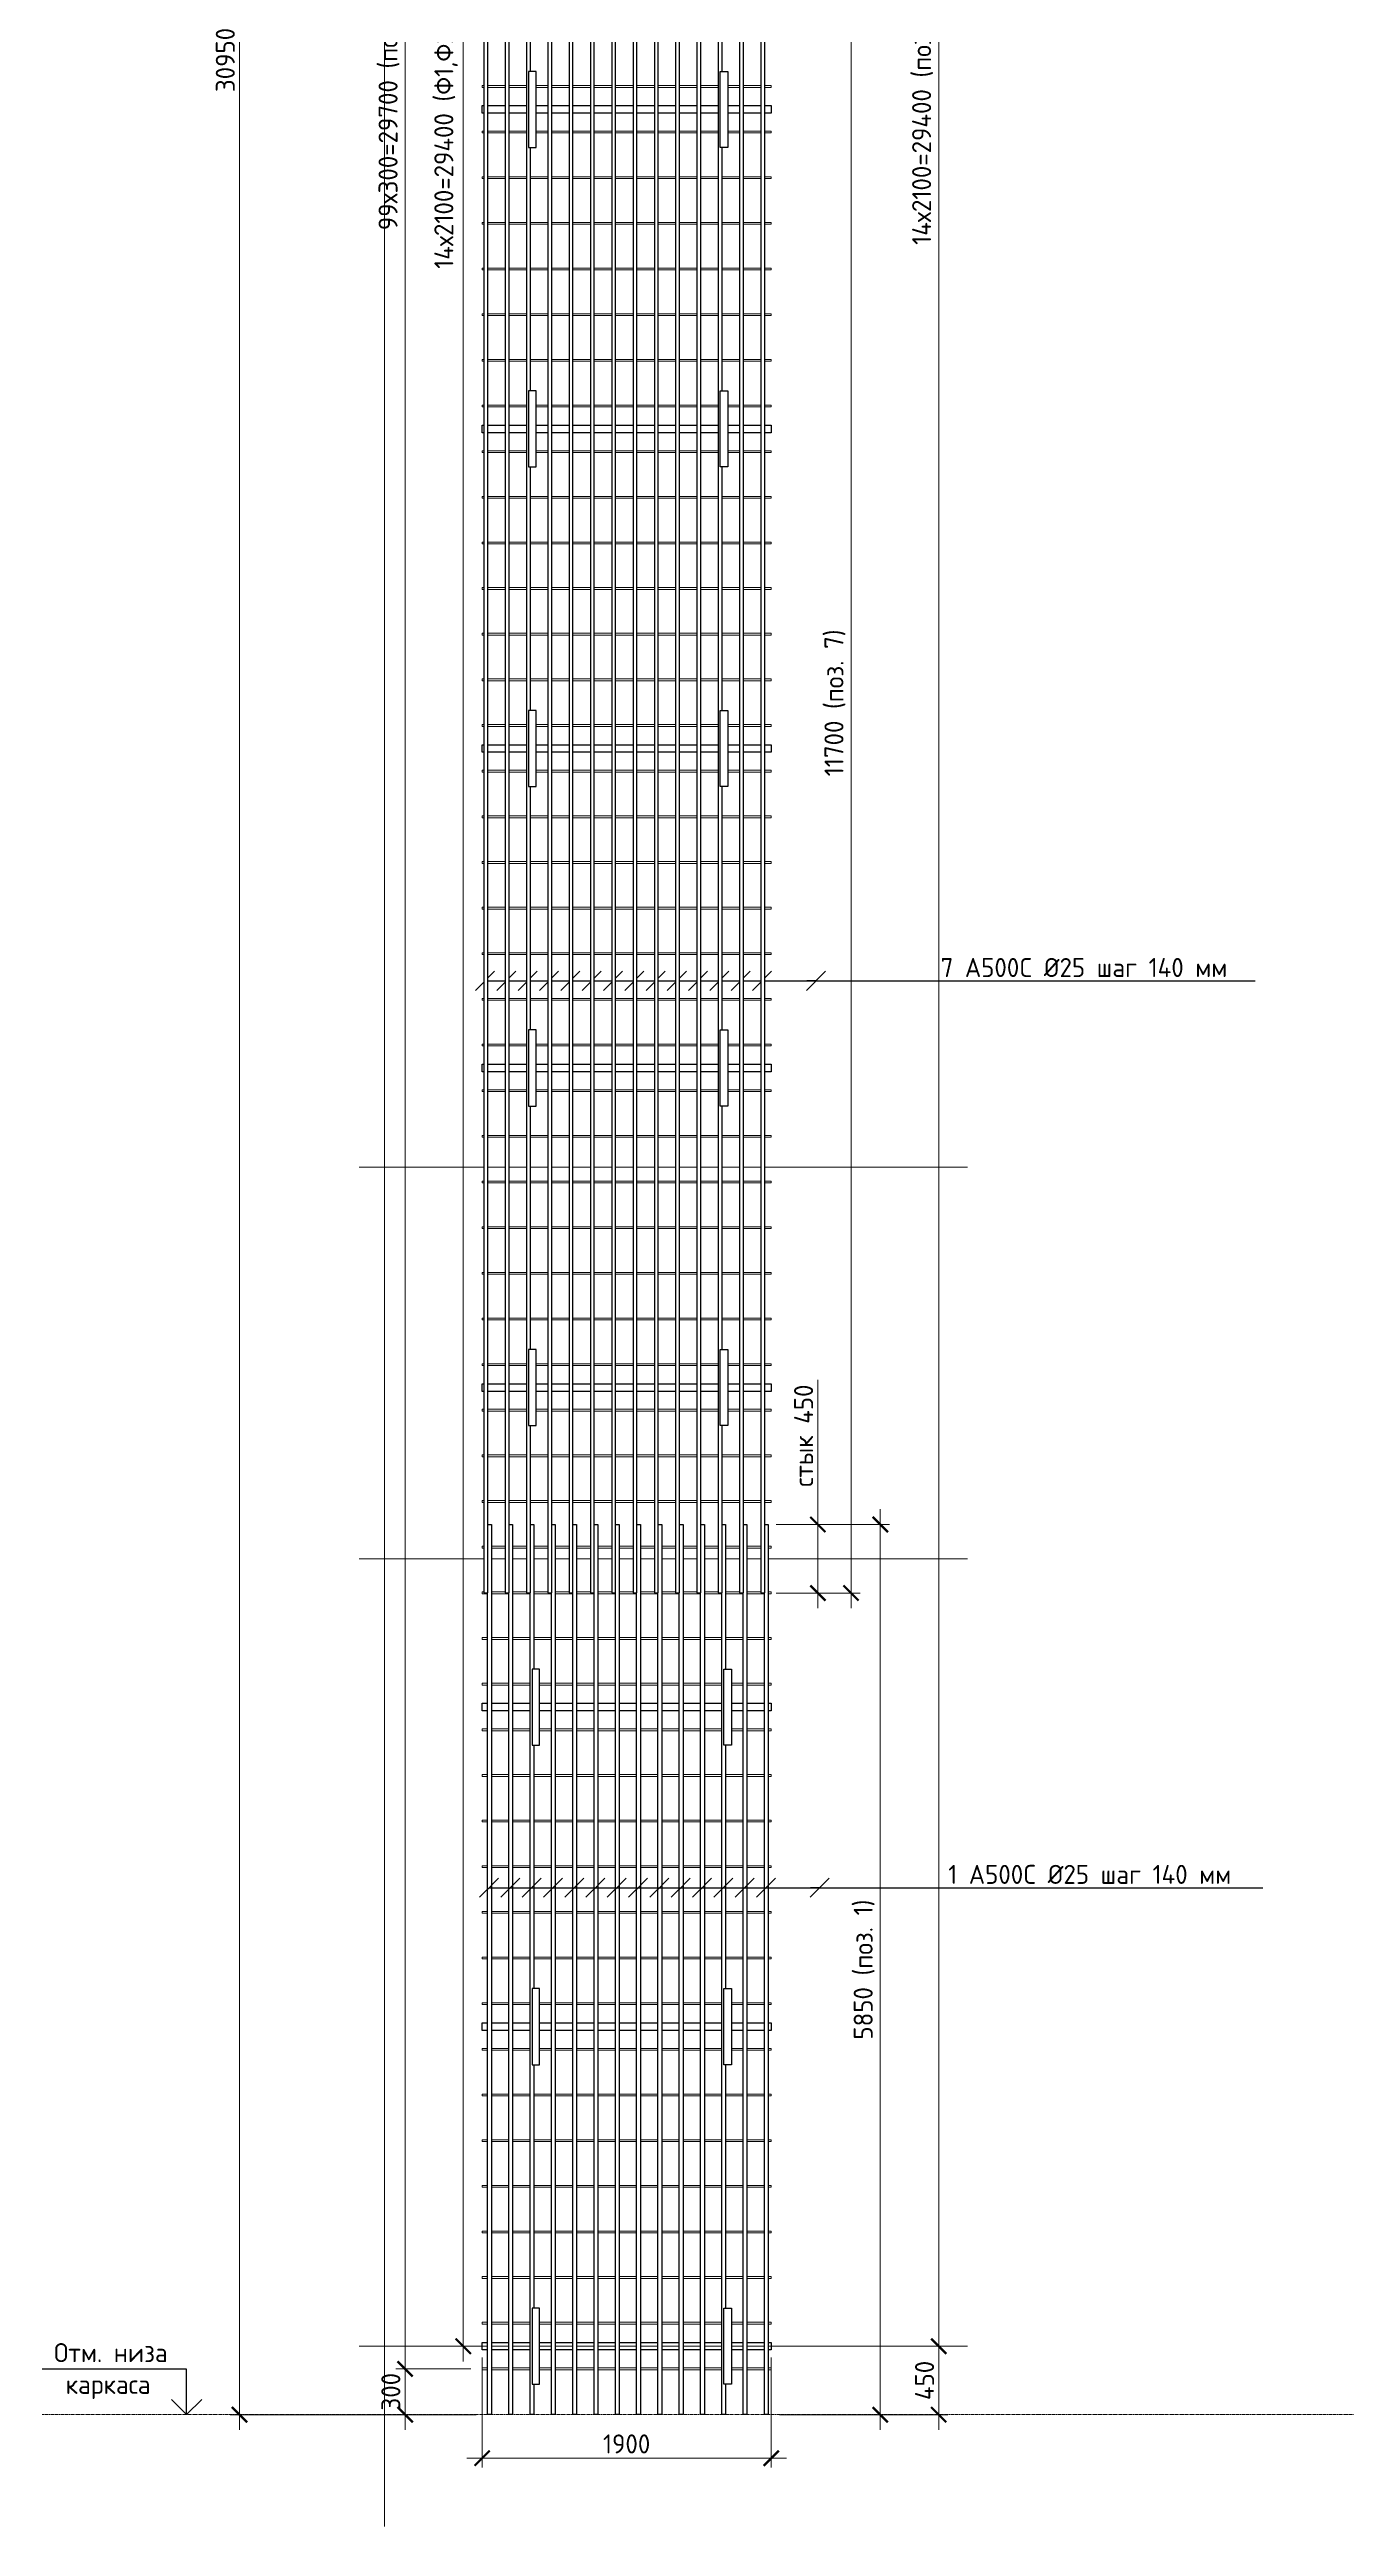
# Model space of a CAD drawing. Header units: millimetres. Extents: x -65574 to 111613, y -106550 to -50518.
# Drawn here: x 24010 to 32534, y -101738 to -85459 of the extents above; entities that cross this region are included whole.
import ezdxf
from ezdxf import colors
from ezdxf.entities.mleader import LeaderData, LeaderLine
from ezdxf.math import Vec2, Vec3

# ---------------------------------------------------------------- set-up
doc = ezdxf.new("R2010")
doc.units = ezdxf.units.MM
doc.linetypes.add('невидимая', pattern=[0.375, 0.25, -0.125])
doc.layers.get('Defpoints').update_dxf_attribs({"color": 6})
doc.layers.add('Dim', color=11, linetype='Continuous', lineweight=13)
doc.layers.add('ОПП_ОС_Размеры', color=7, linetype='Continuous', lineweight=25)
doc.styles.add('GOST-2.304_Type-B', font='GOST Common.ttf')
doc.styles.add('mpp', font='mipgost.shx')
doc.dimstyles.new('УРСТ', dxfattribs={"dimtxt": 2.5, "dimasz": 2, "dimexe": 1.2, "dimexo": 1.5, "dimtad": 1, "dimdec": 0, "dimrnd": 1, "dimtxsty": 'GOST-2.304_Type-B', "dimblk": 'ARCHTICK', "dimcen": 2, "dimdle": 2, "dimazin": 3, "dimtfac": 1, "dimtdec": 0, "dimtmove": 1, "dimatfit": 0, "dimldrblk": 'NONE', "dimlwd": 15, "dimlwe": 15})

# ---------------------------------------------------------------- blocks, each defined once
blk = doc.blocks.new('_ArchTick')
at = {"color": 0, "linetype": 'ByBlock', "const_width": 0.15}
blk.add_lwpolyline([(-0.5, -0.5), (0.5, 0.5)], dxfattribs=at)
blk = doc.blocks.new('*D79')
at = {"color": 0, "lineweight": 15, "ltscale": 100, "transparency": 16777216}
for p, q in [((26853, -100628), (26853, -101349)), ((28753, -100628), (28753, -101349)), ((26753, -101289), (28853, -101289))]:
    blk.add_line(p, q, dxfattribs=at)
at = {"layer": 'Defpoints', "color": 0, "lineweight": -2, "ltscale": 100, "transparency": 16777216}
for p in [(26853, -100553), (28753, -100553), (28753, -101289)]:
    blk.add_point(p, dxfattribs=at)
at = {"color": 0, "lineweight": 15, "ltscale": 100, "transparency": 16777216, "xscale": 100, "yscale": 100, "zscale": 100, "rotation": 180}
blk.add_blockref('_ArchTick', (26853, -101289), dxfattribs=at)
at = {"color": 0, "lineweight": 15, "ltscale": 100, "transparency": 16777216, "xscale": 100, "yscale": 100, "zscale": 100}
blk.add_blockref('_ArchTick', (28753, -101289), dxfattribs=at)
at = {"color": 0, "lineweight": 15, "ltscale": 100, "transparency": 16777216, "insert": (27803, -101195), "char_height": 125, "attachment_point": 5, "style": 'GOST-2.304_Type-B'}
blk.add_mtext('\\A1;1900', dxfattribs=at)
blk = doc.blocks.new('_None')
blk = doc.blocks.new('*D83')
at = {"color": 0, "lineweight": 15, "transparency": 16777216}
for p, q in [((29278, -83803), (29278, -95703)), ((28760, -83903), (29338, -83903)), ((28785, -95603), (29338, -95603))]:
    blk.add_line(p, q, dxfattribs=at)
at = {"layer": 'Defpoints', "color": 0, "lineweight": -2, "transparency": 16777216}
for p in [(28685, -83903), (28710, -95603), (29278, -95603)]:
    blk.add_point(p, dxfattribs=at)
at = {"color": 0, "lineweight": 15, "transparency": 16777216, "xscale": 100, "yscale": 100, "zscale": 100}
for p, rotation in [((29278, -83903), 90), ((29278, -95603), 270)]:
    blk.add_blockref('_ArchTick', p, dxfattribs=dict(at, rotation=rotation))
at = {"color": 0, "lineweight": 15, "transparency": 16777216, "insert": (29172, -89753), "char_height": 125, "attachment_point": 5, "rotation": 90, "style": 'GOST-2.304_Type-B'}
blk.add_mtext('\\A1;11700 (поз. 7)', dxfattribs=at)
blk = doc.blocks.new('*D85')
at = {"color": 0, "lineweight": 15, "transparency": 16777216}
for p, q in [((29470, -95053), (29470, -101103)), ((28807, -95153), (29530, -95153)), ((28807, -101003), (29530, -101003))]:
    blk.add_line(p, q, dxfattribs=at)
at = {"layer": 'Defpoints', "color": 0, "lineweight": -2, "transparency": 16777216}
for p in [(28732, -95153), (28732, -101003), (29470, -101003)]:
    blk.add_point(p, dxfattribs=at)
at = {"color": 0, "lineweight": 15, "transparency": 16777216, "xscale": 100, "yscale": 100, "zscale": 100}
for p, rotation in [((29470, -95153), 90), ((29470, -101003), 270)]:
    blk.add_blockref('_ArchTick', p, dxfattribs=dict(at, rotation=rotation))
at = {"color": 0, "lineweight": 15, "transparency": 16777216, "insert": (29364, -98078), "char_height": 125, "attachment_point": 5, "rotation": 90, "style": 'GOST-2.304_Type-B'}
blk.add_mtext('\\A1;5850 (поз. 1)', dxfattribs=at)
blk = doc.blocks.new('*D88')
at = {"color": 0, "lineweight": 15, "transparency": 16777216}
for p, q in [((29060, -94203), (29060, -95153)), ((29060, -95153), (29060, -95053)), ((28785, -95153), (29120, -95153)), ((29060, -95153), (29060, -95603)), ((29060, -95153), (29060, -95603)), ((28785, -95603), (29120, -95603)), ((29060, -95603), (29060, -95703))]:
    blk.add_line(p, q, dxfattribs=at)
at = {"layer": 'Defpoints', "color": 0, "lineweight": -2, "transparency": 16777216}
for p in [(28710, -95153), (28710, -95603), (29060, -95603)]:
    blk.add_point(p, dxfattribs=at)
at = {"color": 0, "lineweight": 15, "transparency": 16777216, "xscale": 100, "yscale": 100, "zscale": 100}
for p, rotation in [((29060, -95153), 270), ((29060, -95603), 90)]:
    blk.add_blockref('_ArchTick', p, dxfattribs=dict(at, rotation=rotation))
at = {"color": 0, "lineweight": 15, "transparency": 16777216, "insert": (28966, -94569), "char_height": 125, "attachment_point": 5, "rotation": 90, "style": 'GOST-2.304_Type-B'}
blk.add_mtext('\\A1;стык 450', dxfattribs=at)
blk = doc.blocks.new('_Oblique')
at = {"color": 0, "linetype": 'ByBlock', "lineweight": -2}
blk.add_line((-0.5, -0.5), (0.5, 0.5), dxfattribs=at)
blk = doc.blocks.new('*U19')
at = {"lineweight": 30, "ltscale": 100}
blk.add_lwpolyline([(-950, -25), (950, -25), (950, 25), (-950, 25)], close=True, dxfattribs=at)
blk = doc.blocks.new('*U20')
at = {"color": 0, "linetype": 'ByBlock', "lineweight": -2, "transparency": 16777216}
for p in [(0, -14700), (0, -16800), (0, -18900), (0, -21000), (0, -23100), (0, -25200), (0, -27300), (0, -29400)]:
    blk.add_blockref('*U19', p, dxfattribs=at)
blk = doc.blocks.new('*D90')
at = {"color": 0, "lineweight": 15, "ltscale": 100, "transparency": 16777216}
for p, q in [((29854, -71053), (29854, -100653)), ((28828, -71153), (29914, -71153)), ((28828, -100553), (29914, -100553))]:
    blk.add_line(p, q, dxfattribs=at)
at = {"layer": 'Defpoints', "color": 0, "lineweight": -2, "ltscale": 100, "transparency": 16777216}
for p in [(28753, -71153), (28753, -100553), (29854, -100553)]:
    blk.add_point(p, dxfattribs=at)
at = {"color": 0, "lineweight": 15, "ltscale": 100, "transparency": 16777216, "xscale": 100, "yscale": 100, "zscale": 100}
for p, rotation in [((29854, -71153), 90), ((29854, -100553), 270)]:
    blk.add_blockref('_ArchTick', p, dxfattribs=dict(at, rotation=rotation))
at = {"color": 0, "lineweight": 15, "ltscale": 100, "transparency": 16777216, "insert": (29748, -85853), "char_height": 125, "attachment_point": 5, "rotation": 90, "style": 'GOST-2.304_Type-B'}
blk.add_mtext('\\A1;14х2100=29400 (поз. Р17)', dxfattribs=at)
blk = doc.blocks.new('*D91')
at = {"color": 0, "lineweight": 15, "ltscale": 100, "transparency": 16777216}
for p, q in [((28828, -100553), (29914, -100553)), ((29854, -100453), (29854, -101103)), ((28807, -101003), (29914, -101003))]:
    blk.add_line(p, q, dxfattribs=at)
at = {"layer": 'Defpoints', "color": 0, "lineweight": -2, "ltscale": 100, "transparency": 16777216}
for p in [(28753, -100553), (28732, -101003), (29854, -101003)]:
    blk.add_point(p, dxfattribs=at)
at = {"color": 0, "lineweight": 15, "ltscale": 100, "transparency": 16777216, "xscale": 100, "yscale": 100, "zscale": 100}
for p, rotation in [((29854, -100553), 90), ((29854, -101003), 270)]:
    blk.add_blockref('_ArchTick', p, dxfattribs=dict(at, rotation=rotation))
at = {"color": 0, "lineweight": 15, "ltscale": 100, "transparency": 16777216, "insert": (29761, -100778), "char_height": 125, "attachment_point": 5, "rotation": 90, "style": 'GOST-2.304_Type-B'}
blk.add_mtext('\\A1;450', dxfattribs=at)
blk = doc.blocks.new('*U24')
blk.add_wipeout([(-12.5, 4825), (12.5, 4825), (12.5, -1025), (-12.5, -1025)])
at = {"ltscale": 100}
blk.add_lwpolyline([(12.5, 4825), (-12.5, 4825), (-12.5, -1025), (12.5, -1025)], close=True, dxfattribs=at)
blk = doc.blocks.new('*U25')
at = {"color": 0, "linetype": 'ByBlock', "lineweight": -2, "transparency": 16777216}
for p in [(0, 0), (140, 0), (280, 0), (420, 0), (560, 0), (700, 0), (840, 0), (980, 0), (1120, 0), (1260, 0), (1400, 0), (1540, 0), (1680, 0), (1820, 0)]:
    blk.add_blockref('*U24', p, dxfattribs=at)
blk = doc.blocks.new('*U22')
blk.add_wipeout([(-14, 1900), (11, 1900), (11, -9800), (-14, -9800)])
at = {"ltscale": 100}
blk.add_lwpolyline([(-14, 1900), (11, 1900), (11, -9800), (-14, -9800)], close=True, dxfattribs=at)
blk = doc.blocks.new('*U23')
at = {"color": 0, "linetype": 'ByBlock', "lineweight": -2, "transparency": 16777216}
for p in [(0, 0), (140, 0), (280, 0), (420, 0), (560, 0), (700, 0), (840, 0), (980, 0), (1120, 0), (1260, 0), (1400, 0), (1540, 0), (1680, 0), (1820, 0)]:
    blk.add_blockref('*U22', p, dxfattribs=at)
blk = doc.blocks.new('*U28')
blk.add_wipeout([(-25, 250), (25, 250), (25, -250), (-25, -250)])
at = {"lineweight": 30, "ltscale": 100}
blk.add_lwpolyline([(-25, -250), (-25, 250), (25, 250), (25, -250)], close=True, dxfattribs=at)
blk = doc.blocks.new('*U29')
at = {"color": 0, "linetype": 'ByBlock', "lineweight": -2, "transparency": 16777216}
for p in [(0, 0), (0, -2100), (0, -4200)]:
    blk.add_blockref('*U28', p, dxfattribs=at)
blk = doc.blocks.new('*D92')
at = {"color": 0, "lineweight": 15, "ltscale": 100, "transparency": 16777216}
for p, q in [((26729, -71053), (26729, -100653)), ((27081, -71153), (26669, -71153)), ((26778, -100553), (26669, -100553))]:
    blk.add_line(p, q, dxfattribs=at)
at = {"layer": 'Defpoints', "color": 0, "lineweight": -2, "ltscale": 100, "transparency": 16777216}
for p in [(27156, -71153), (26729, -100553), (26853, -100553)]:
    blk.add_point(p, dxfattribs=at)
at = {"color": 0, "lineweight": 15, "ltscale": 100, "transparency": 16777216, "xscale": 100, "yscale": 100, "zscale": 100}
for p, rotation in [((26729, -71153), 90), ((26729, -100553), 270)]:
    blk.add_blockref('_ArchTick', p, dxfattribs=dict(at, rotation=rotation))
at = {"color": 0, "lineweight": 15, "ltscale": 100, "transparency": 16777216, "insert": (26616, -85853), "char_height": 125, "width": 2244.5, "attachment_point": 5, "rotation": 90, "style": 'GOST-2.304_Type-B'}
blk.add_mtext('\\A1;14х2100=29400 (Ф1,Ф2,Ф3,Ф4) ', dxfattribs=at)
blk = doc.blocks.new('*D164')
at = {"color": 0, "lineweight": 15, "ltscale": 100, "transparency": 16777216}
for p, q in [((26347, -70902), (26347, -100802)), ((26779, -71002), (26287, -71002)), ((26779, -100702), (26287, -100702))]:
    blk.add_line(p, q, dxfattribs=at)
at = {"layer": 'Defpoints', "color": 0, "lineweight": -2, "ltscale": 100, "transparency": 16777216}
for p in [(26854, -71002), (26347, -100702), (26854, -100702)]:
    blk.add_point(p, dxfattribs=at)
at = {"color": 0, "lineweight": 15, "ltscale": 100, "transparency": 16777216, "xscale": 100, "yscale": 100, "zscale": 100}
for p, rotation in [((26347, -71002), 90), ((26347, -100702), 270)]:
    blk.add_blockref('_ArchTick', p, dxfattribs=dict(at, rotation=rotation))
at = {"color": 0, "lineweight": 15, "ltscale": 100, "transparency": 16777216, "insert": (26241, -85852), "char_height": 125, "width": 2066.21, "attachment_point": 5, "rotation": 90, "style": 'GOST-2.304_Type-B'}
blk.add_mtext('\\A1;99х300=29700 (поз. 9) ', dxfattribs=at)
blk = doc.blocks.new('*U168')
at = {"lineweight": 15}
blk.add_lwpolyline([(-950, 6), (-950, -6), (950, -6), (950, 6)], close=True, dxfattribs=at)
blk = doc.blocks.new('*U169')
at = {"color": 0, "linetype": 'ByBlock', "lineweight": -2, "transparency": 16777216}
for p in [(0, -14700), (0, -15000), (0, -15300), (0, -15600), (0, -15900), (0, -16200), (0, -16500), (0, -16800), (0, -17100), (0, -17400), (0, -17700), (0, -18000), (0, -18300), (0, -18600), (0, -18900), (0, -19200), (0, -19500), (0, -19800), (0, -20100), (0, -20400), (0, -20700), (0, -21000), (0, -21300), (0, -21600), (0, -21900), (0, -22200), (0, -22500), (0, -22800), (0, -23100), (0, -23400), (0, -23700), (0, -24000), (0, -24300), (0, -24600), (0, -24900), (0, -25200), (0, -25500), (0, -25800), (0, -26100), (0, -26400), (0, -26700), (0, -27000), (0, -27300), (0, -27600), (0, -27900), (0, -28200), (0, -28500), (0, -28800), (0, -29100), (0, -29400), (0, -29700)]:
    blk.add_blockref('*U168', p, dxfattribs=at)
blk = doc.blocks.new('*D190')
at = {"color": 0, "lineweight": 15, "transparency": 16777216}
for p, q in [((25258, -69953), (25258, -101103)), ((26272, -70053), (25198, -70053)), ((26815, -101003), (25198, -101003))]:
    blk.add_line(p, q, dxfattribs=at)
at = {"layer": 'Defpoints', "color": 0, "lineweight": -2, "transparency": 16777216}
for p in [(26347, -70053), (25258, -101003), (26890, -101003)]:
    blk.add_point(p, dxfattribs=at)
at = {"color": 0, "lineweight": 15, "transparency": 16777216, "xscale": 100, "yscale": 100, "zscale": 100}
for p, rotation in [((25258, -70053), 90), ((25258, -101003), 270)]:
    blk.add_blockref('_ArchTick', p, dxfattribs=dict(at, rotation=rotation))
at = {"color": 0, "lineweight": -2, "transparency": 16777216, "insert": (25165, -85528), "char_height": 125, "attachment_point": 5, "rotation": 90, "style": 'GOST-2.304_Type-B'}
blk.add_mtext('\\A1;30950', dxfattribs=at)
blk = doc.blocks.new('*D203')
at = {"layer": 'Defpoints', "color": 0, "lineweight": -2, "transparency": 16777216}
for p in [(26854, -100702), (26347, -101003), (26890, -101003)]:
    blk.add_point(p, dxfattribs=at)
at = {"layer": 'ОПП_ОС_Размеры', "color": 0, "lineweight": 15, "transparency": 16777216}
for p, q in [((26779, -100702), (26287, -100702)), ((26347, -100602), (26347, -101103)), ((26815, -101003), (26287, -101003))]:
    blk.add_line(p, q, dxfattribs=at)
at = {"layer": 'ОПП_ОС_Размеры', "color": 0, "lineweight": 15, "transparency": 16777216, "xscale": 100, "yscale": 100, "zscale": 100}
for p, rotation in [((26347, -100702), 90), ((26347, -101003), 270)]:
    blk.add_blockref('_ArchTick', p, dxfattribs=dict(at, rotation=rotation))
at = {"layer": 'ОПП_ОС_Размеры', "color": 0, "lineweight": -2, "transparency": 16777216, "insert": (26253, -100852), "char_height": 125, "attachment_point": 5, "rotation": 90, "style": 'GOST-2.304_Type-B'}
blk.add_mtext('\\A1;300', dxfattribs=at)
blk = doc.blocks.new('*U450')
blk.add_wipeout([(-25, 250), (25, 250), (25, -250), (-25, -250)])
at = {"lineweight": 30, "ltscale": 100}
blk.add_lwpolyline([(-25, -250), (-25, 250), (25, 250), (25, -250)], close=True, dxfattribs=at)
blk = doc.blocks.new('*U451')
at = {"color": 0, "linetype": 'ByBlock', "lineweight": -2, "transparency": 16777216}
for p in [(0, 0), (0, -2100), (0, -4200), (0, -6300), (0, -8400)]:
    blk.add_blockref('*U450', p, dxfattribs=at)
blk = doc.blocks.new('*U456')
blk.add_wipeout([(-25, 250), (25, 250), (25, -250), (-25, -250)])
at = {"lineweight": 30, "ltscale": 100}
blk.add_lwpolyline([(-25, -250), (-25, 250), (25, 250), (25, -250)], close=True, dxfattribs=at)
blk = doc.blocks.new('*U457')
at = {"color": 0, "linetype": 'ByBlock', "lineweight": -2, "transparency": 16777216}
for p in [(0, 0), (0, -2100), (0, -4200)]:
    blk.add_blockref('*U456', p, dxfattribs=at)
blk = doc.blocks.new('*U460')
blk.add_wipeout([(-25, 250), (25, 250), (25, -250), (-25, -250)])
at = {"lineweight": 30, "ltscale": 100}
blk.add_lwpolyline([(-25, -250), (-25, 250), (25, 250), (25, -250)], close=True, dxfattribs=at)
blk = doc.blocks.new('*U461')
at = {"color": 0, "linetype": 'ByBlock', "lineweight": -2, "transparency": 16777216}
for p in [(0, 0), (0, -2100), (0, -4200), (0, -6300), (0, -8400)]:
    blk.add_blockref('*U460', p, dxfattribs=at)

msp = doc.modelspace()

# ---------------------------------------------------------------- linework, layer by layer
at = {"color": 0, "lineweight": 15}
for points in [[(26211.5, -69317.7), (26211.5, -101737.5)], [(30043.1, -92805.3), (26045.4, -92805.3)], [(30043.1, -95377.7), (26045.4, -95377.7)], [(30043.1, -100552.8), (26045.4, -100552.8)]]:
    msp.add_lwpolyline(points, dxfattribs=at)
at = {"linetype": 'Continuous', "lineweight": 25, "ltscale": 50}
for points in [[(24910.5, -100702.8), (23939.3, -100702.8)], [(24910.5, -101002.8), (24910.5, -100702.8)], [(24910.5, -101002.8), (24810.5, -100902.8)], [(24910.5, -101002.8), (25010.5, -100902.8)]]:
    msp.add_lwpolyline(points, dxfattribs=at)

# ---------------------------------------------------------------- block references
at = {"color": 0, "xscale": -1}
msp.add_blockref('*U20', (27803.3, -71152.8), dxfattribs=at)
at = {"color": 0, "lineweight": -2}
msp.add_blockref('*U169', (27803.8, -71001.8), dxfattribs=at)

# ---------------------------------------------------------------- texts
at = {"linetype": 'Continuous', "lineweight": 25, "ltscale": 50, "insert": (24039.5, -100532.8), "char_height": 125, "width": 744.448, "attachment_point": 1, "style": 'mpp'}
msp.add_mtext('{\\fGOST Common|b0|i0|c204|p34;Отм. низа\\P каркаса}', dxfattribs=at)

# ---------------------------------------------------------------- dimensions: what is measured, and where the dimension line sits
at = {"color": 0, "lineweight": 15, "ltscale": 100}
dim = msp.add_linear_dim(base=(29854.4, -100552.8), p1=(28753.3, -71152.8), p2=(28753.3, -100552.8), angle=90, text='14х2100=29400 (поз. Р17)', dimstyle='УРСТ', override={"dimscale": 0}, dxfattribs=at)
dim.commit()
dim.dimension.update_dxf_attribs({"geometry": '*D90', "text_midpoint": (29748.1, -85852.8)})
at = {"color": 0, "lineweight": 15}
for base, p1, p2, text, picture, middle in [((29278.4, -95602.8), (28685.2, -83902.8), (28710.2, -95602.8), '<> (поз. 7)', '*D83', (29172.1, -89752.8)), ((29470.2, -101002.8), (28732.2, -95152.8), (28732.2, -101002.8), '<> (поз. 1)', '*D85', (29364, -98077.8))]:
    dim = msp.add_linear_dim(base=base, p1=p1, p2=p2, angle=90, text=text, dimstyle='УРСТ', override={"dimscale": 0}, dxfattribs=at)
    dim.commit()
    dim.dimension.update_dxf_attribs({"geometry": picture, "text_midpoint": middle})
dim = msp.add_linear_dim(base=(29059.8, -95602.8), p1=(28710.2, -95152.8), p2=(28710.2, -95602.8), angle=90, text='стык <>', dimstyle='УРСТ', override={"dimscale": 0}, dxfattribs=at)
dim.commit()
dim.dimension.update_dxf_attribs({"geometry": '*D88', "text_midpoint": (29016.3, -94568.6), "dimtype": 160})
at = {"color": 0, "lineweight": 15, "ltscale": 100}
dim = msp.add_linear_dim(base=(28753.3, -101288.9), p1=(26853.3, -100552.8), p2=(28753.3, -100552.8), dimstyle='УРСТ', override={"dimscale": 0}, dxfattribs=at)
dim.commit()
dim.dimension.update_dxf_attribs({"geometry": '*D79', "text_midpoint": (27803.3, -101195.2)})
dim = msp.add_linear_dim(base=(29854.4, -101002.8), p1=(28753.3, -100552.8), p2=(28732.2, -101002.8), angle=90, dimstyle='УРСТ', override={"dimscale": 0}, dxfattribs=at)
dim.commit()
dim.dimension.update_dxf_attribs({"geometry": '*D91', "text_midpoint": (29760.6, -100777.8)})

# ---------------------------------------------------------------- leaders
at = {"color": 0, "lineweight": 15}
ml = msp.add_multileader_mtext('Standard', dxfattribs=at)
ml.set_content('{\\fGOST Common|b0|i0|c0|p34;7 A500C %%C25 \\fGOST Common|b0|i0|c204|p34;шаг 140\\fGOST Common|b0|i0|c0|p34; \\fGOST Common|b0|i0|c204|p34;мм}', style='GOST-2.304_Type-B')
ml.set_leader_properties()
ml.set_arrow_properties(name='OBLIQUE')
ml.build(insert=Vec2(0, 0))
ml.multileader.update_dxf_attribs({"text_left_attachment_type": 6, "text_right_attachment_type": 6, "dogleg_length": 0.842, "arrow_head_size": 125, "scale": 50})
ctx = ml.context
ctx.base_point, ctx.scale, ctx.char_height, ctx.arrow_head_size, ctx.landing_gap_size, ctx.plane_origin = Vec3(29970, -91579.8), 50, 125, 125, 5, Vec3(29097.9, -91579.8)
ctx.left_attachment, ctx.right_attachment, ctx.text_align_type = 6, 6, 2
notes = []
notes.append((ctx, [(0, (1, 1, 0), (28986.3, -91579.8), (1, 0), 983.7, [(2, [(28692.9, -91579.8)], 0, []), (3, [(28552.9, -91579.8)], 0, []), (4, [(28412.9, -91579.8)], 0, []), (5, [(28272.9, -91579.8)], 0, []), (6, [(27992.9, -91579.8)], 0, []), (7, [(27852.9, -91579.8)], 0, []), (8, [(27712.9, -91579.8)], 0, []), (9, [(27572.9, -91579.8)], 0, []), (10, [(27432.9, -91579.8)], 0, []), (11, [(27292.9, -91579.8)], 0, []), (12, [(27152.9, -91579.8)], 0, []), (13, [(27012.9, -91579.8)], 0, []), (14, [(26872.9, -91579.8)], 0, []), (1, [(29047.4, -91579.8)], 0, []), (0, [(28132.9, -91579.8)], 0, [])])]))
ctx.mtext.insert, ctx.mtext.alignment, ctx.mtext.flow_direction = Vec3(31750.9, -91429.8), 3, 5
for ctx, leaders in notes:
    for number, flags, end, landing, length, lines in leaders:
        leader = LeaderData()
        leader.index, (leader.has_last_leader_line, leader.has_dogleg_vector, leader.attachment_direction) = number, flags
        leader.last_leader_point, leader.dogleg_vector, leader.dogleg_length = Vec3(end), Vec3(landing), length
        for number, points, colour, breaks in lines:
            line = LeaderLine()
            line.index, line.vertices, line.color, line.breaks = number, Vec3.list(points), colors.encode_raw_color(colour), breaks
            leader.lines.append(line)
        ctx.leaders.append(leader)

# ---------------------------------------------------------------- next in the draw order: block references
at = {"color": 0, "xscale": -1}
msp.add_blockref('*U25', (28721.2, -99977.8), dxfattribs=at)

# ---------------------------------------------------------------- next in the draw order: linework, layer by layer
at = {"linetype": 'невидимая', "lineweight": 5, "ltscale": 25}
msp.add_line((44684.6, -101002.8), (2493.9, -101002.8), dxfattribs=at)

# ---------------------------------------------------------------- next in the draw order: block references
at = {"color": 0, "xscale": -1}
msp.add_blockref('*U23', (28696.2, -85802.8), dxfattribs=at)

# ---------------------------------------------------------------- next in the draw order: dimensions: what is measured, and where the dimension line sits
at = {"layer": 'ОПП_ОС_Размеры', "lineweight": -2}
dim = msp.add_linear_dim(base=(26346.8, -101002.8), p1=(26853.8, -100701.8), p2=(26890.2, -101002.8), angle=90, text='300', dimstyle='УРСТ', override={"dimscale": 0}, dxfattribs=at)
dim.commit()
dim.dimension.update_dxf_attribs({"geometry": '*D203', "text_midpoint": (26253.1, -100852.3)})

# ---------------------------------------------------------------- next in the draw order: leaders
at = {"color": 0, "lineweight": 15}
ml = msp.add_multileader_mtext('Standard', dxfattribs=at)
ml.set_content('1 A500C %%C25 шаг 140 мм', style='GOST-2.304_Type-B')
ml.set_leader_properties()
ml.set_arrow_properties(name='OBLIQUE')
ml.build(insert=Vec2(0, 0))
ml.multileader.update_dxf_attribs({"text_left_attachment_type": 6, "text_right_attachment_type": 6, "dogleg_length": 0.842, "arrow_head_size": 125, "scale": 50})
ctx = ml.context
ctx.base_point, ctx.scale, ctx.char_height, ctx.arrow_head_size, ctx.landing_gap_size, ctx.plane_origin = Vec3(30020.3, -97539.7), 50, 125, 125, 5, Vec3(29123.2, -97539.7)
ctx.left_attachment, ctx.right_attachment, ctx.text_align_type = 6, 6, 2
notes = []
notes.append((ctx, [(0, (1, 1, 0), (29011.6, -97539.7), (1, 0), 1008.7, [(2, [(28718.2, -97539.7)], 0, []), (3, [(28578.2, -97539.7)], 0, []), (4, [(28438.2, -97539.7)], 0, []), (5, [(28298.2, -97539.7)], 0, []), (6, [(28018.2, -97539.7)], 0, []), (7, [(27878.2, -97539.7)], 0, []), (8, [(27738.2, -97539.7)], 0, []), (9, [(27598.2, -97539.7)], 0, []), (10, [(27458.2, -97539.7)], 0, []), (11, [(27318.2, -97539.7)], 0, []), (12, [(27178.2, -97539.7)], 0, []), (13, [(27038.2, -97539.7)], 0, []), (14, [(26898.2, -97539.7)], 0, []), (1, [(29072.7, -97539.7)], 0, []), (0, [(28158.2, -97539.7)], 0, [])])]))
ctx.mtext.insert, ctx.mtext.alignment, ctx.mtext.flow_direction = Vec3(31776.8, -97389.7), 3, 5
at = {"layer": 'Dim', "color": 0, "lineweight": 15, "ltscale": 100}
ml = msp.add_multileader_mtext('Standard', dxfattribs=at)
ml.set_content('{\\C0;1\\PА500C \\fISOCPEUR|b0|i0|c204|p34;%%C\\fISOCPEUR|b0|i0|c0|p34;25 \\fISOCPEUR|b0|i0|c204|p34;шаг 140\\fISOCPEUR|b0|i0|c0|p34; \\fISOCPEUR|b0|i0|c204|p34;мм}', color=2, style='GOST-2.304_Type-B')
ml.set_leader_properties(color=256, linetype='ByLayer', lineweight=13)
ml.set_arrow_properties(name='NONE')
ml.build(insert=Vec2(0, 0))
ml.multileader.update_dxf_attribs({"has_dogleg": 0, "text_left_attachment_type": 6, "text_right_attachment_type": 6, "dogleg_length": 0, "arrow_head_size": 125, "scale": 50})
ctx = ml.context
ctx.base_point, ctx.scale, ctx.char_height, ctx.arrow_head_size, ctx.landing_gap_size, ctx.plane_origin = Vec3(9728.4, -99611.5), 50, 125, 125, 100, Vec3(3733.7, -102236.3)
ctx.left_attachment, ctx.right_attachment, ctx.text_align_type = 6, 6, 1
notes.append((ctx, [(0, (1, 1, 0), (9728.4, -99611.5), (1, 0), 0, [(1, [(9442.2, -99966)], 0, [])])]))
ctx.mtext.insert, ctx.mtext.width, ctx.mtext.alignment, ctx.mtext.flow_direction = Vec3(10265.9, -99461.5), 923.119, 2, 5
ml = msp.add_multileader_mtext('Standard', dxfattribs=at)
ml.set_content('{\\C0;8\\PА500C \\fISOCPEUR|b0|i0|c204|p34;%%C\\fISOCPEUR|b0|i0|c0|p34;22 \\fISOCPEUR|b0|i0|c204|p34;шаг 140\\fISOCPEUR|b0|i0|c0|p34; \\fISOCPEUR|b0|i0|c204|p34;мм}', color=2, style='GOST-2.304_Type-B')
ml.set_leader_properties(color=256, linetype='ByLayer', lineweight=13)
ml.set_arrow_properties(name='NONE')
ml.build(insert=Vec2(0, 0))
ml.multileader.update_dxf_attribs({"has_dogleg": 0, "text_left_attachment_type": 6, "text_right_attachment_type": 6, "dogleg_length": 0, "arrow_head_size": 125, "scale": 50})
ctx = ml.context
ctx.base_point, ctx.scale, ctx.char_height, ctx.arrow_head_size, ctx.landing_gap_size, ctx.plane_origin = Vec3(13517.5, -99611.5), 50, 125, 125, 100, Vec3(7522.8, -102236.3)
ctx.left_attachment, ctx.right_attachment, ctx.text_align_type = 6, 6, 1
notes.append((ctx, [(0, (1, 1, 0), (13517.5, -99611.5), (1, 0), 0, [(1, [(13231.3, -99966)], 0, [])])]))
ctx.mtext.insert, ctx.mtext.width, ctx.mtext.alignment, ctx.mtext.flow_direction = Vec3(14055, -99461.5), 923.119, 2, 5
for ctx, leaders in notes:
    for number, flags, end, landing, length, lines in leaders:
        leader = LeaderData()
        leader.index, (leader.has_last_leader_line, leader.has_dogleg_vector, leader.attachment_direction) = number, flags
        leader.last_leader_point, leader.dogleg_vector, leader.dogleg_length = Vec3(end), Vec3(landing), length
        for number, points, colour, breaks in lines:
            line = LeaderLine()
            line.index, line.vertices, line.color, line.breaks = number, Vec3.list(points), colors.encode_raw_color(colour), breaks
            leader.lines.append(line)
        ctx.leaders.append(leader)

# ---------------------------------------------------------------- next in the draw order: block references
at = {"color": 0}
msp.add_blockref('*U457', (28466.2, -96352.8), dxfattribs=at)

# ---------------------------------------------------------------- next in the draw order: dimensions: what is measured, and where the dimension line sits
at = {"color": 0, "lineweight": -2}
dim = msp.add_linear_dim(base=(25258.3, -101002.8), p1=(26346.8, -70052.8), p2=(26890.2, -101002.8), angle=90, dimstyle='УРСТ', override={"dimscale": 0}, dxfattribs=at)
dim.commit()
dim.dimension.update_dxf_attribs({"geometry": '*D190', "text_midpoint": (25164.6, -85527.8)})
at = {"color": 0, "lineweight": 15, "ltscale": 100}
for base, p1, p2, text, picture, middle in [((26346.8, -100701.8), (26853.8, -71001.8), (26853.8, -100701.8), '99х300=29700 (поз. 9) ', '*D164', (26240.6, -85851.8)), ((26728.8, -100552.8), (27155.7, -71152.8), (26853.3, -100552.8), '14х2100=29400 (Ф1,Ф2,Ф3,Ф4) ', '*D92', (26616.3, -85852.8))]:
    dim = msp.add_linear_dim(base=base, p1=p1, p2=p2, angle=90, text=text, dimstyle='УРСТ', override={"dimscale": 0}, dxfattribs=at)
    dim.commit()
    dim.dimension.update_dxf_attribs({"geometry": picture, "text_midpoint": middle})

# ---------------------------------------------------------------- next in the draw order: leaders
at = {"layer": 'Dim', "color": 0, "lineweight": 15, "ltscale": 100}
ml = msp.add_multileader_mtext('Standard', dxfattribs=at)
ml.set_content('{\\C0;5\\PА500C \\fISOCPEUR|b0|i0|c204|p34;%%C36\\fISOCPEUR|b0|i0|c0|p34; \\fISOCPEUR|b0|i0|c204|p34;шаг 140\\fISOCPEUR|b0|i0|c0|p34; \\fISOCPEUR|b0|i0|c204|p34;мм}', color=2, style='GOST-2.304_Type-B')
ml.set_leader_properties(color=256, linetype='ByLayer', lineweight=13)
ml.set_arrow_properties(name='NONE')
ml.build(insert=Vec2(0, 0))
ml.multileader.update_dxf_attribs({"has_dogleg": 0, "text_left_attachment_type": 6, "text_right_attachment_type": 6, "dogleg_length": 0, "arrow_head_size": 125, "scale": 50})
ctx = ml.context
ctx.base_point, ctx.scale, ctx.char_height, ctx.arrow_head_size, ctx.landing_gap_size, ctx.plane_origin = Vec3(12390.1, -88610.6), 50, 125, 125, 100, Vec3(7959.9, -91235.3)
ctx.left_attachment, ctx.right_attachment, ctx.text_align_type = 6, 6, 1
notes = []
notes.append((ctx, [(1, (1, 1, 0), (13465.1, -88610.6), (-1, 0), 0, [(1, [(13622.7, -88965.1)], 0, [])])]))
ctx.mtext.insert, ctx.mtext.width, ctx.mtext.alignment, ctx.mtext.flow_direction = Vec3(12927.6, -88460.6), 942.218, 2, 5
ml = msp.add_multileader_mtext('Standard', dxfattribs=at)
ml.set_content('{\\C0;7\\PА500C \\fISOCPEUR|b0|i0|c204|p34;%%C\\fISOCPEUR|b0|i0|c0|p34;2\\fISOCPEUR|b0|i0|c204|p34;5\\fISOCPEUR|b0|i0|c0|p34; \\fISOCPEUR|b0|i0|c204|p34;шаг 140\\fISOCPEUR|b0|i0|c0|p34; \\fISOCPEUR|b0|i0|c204|p34;мм}', color=2, style='GOST-2.304_Type-B')
ml.set_leader_properties(color=256, linetype='ByLayer', lineweight=13)
ml.set_arrow_properties(name='NONE')
ml.build(insert=Vec2(0, 0))
ml.multileader.update_dxf_attribs({"has_dogleg": 0, "text_left_attachment_type": 6, "text_right_attachment_type": 6, "dogleg_length": 0, "arrow_head_size": 125, "scale": 50})
ctx = ml.context
ctx.base_point, ctx.scale, ctx.char_height, ctx.arrow_head_size, ctx.landing_gap_size, ctx.plane_origin = Vec3(7690.3, -89067.8), 50, 125, 125, 100, Vec3(3329.4, -91692.6)
ctx.left_attachment, ctx.right_attachment, ctx.text_align_type = 6, 6, 1
notes.append((ctx, [(1, (1, 1, 0), (8765.3, -89067.8), (-1, 0), 0, [(1, [(8992.2, -89422.4)], 0, [])])]))
ctx.mtext.insert, ctx.mtext.width, ctx.mtext.alignment, ctx.mtext.flow_direction = Vec3(8227.8, -88917.8), 942.218, 2, 5
for ctx, leaders in notes:
    for number, flags, end, landing, length, lines in leaders:
        leader = LeaderData()
        leader.index, (leader.has_last_leader_line, leader.has_dogleg_vector, leader.attachment_direction) = number, flags
        leader.last_leader_point, leader.dogleg_vector, leader.dogleg_length = Vec3(end), Vec3(landing), length
        for number, points, colour, breaks in lines:
            line = LeaderLine()
            line.index, line.vertices, line.color, line.breaks = number, Vec3.list(points), colors.encode_raw_color(colour), breaks
            leader.lines.append(line)
        ctx.leaders.append(leader)

# ---------------------------------------------------------------- next in the draw order: block references
at = {"color": 0, "xscale": -1}
for name, p in [('*U451', (27182.7, -85852.8)), ('*U29', (27206.2, -96352.8))]:
    msp.add_blockref(name, p, dxfattribs=at)
at = {"color": 0}
msp.add_blockref('*U461', (28442.7, -85852.8), dxfattribs=at)

doc.saveas('drawing.dxf')
